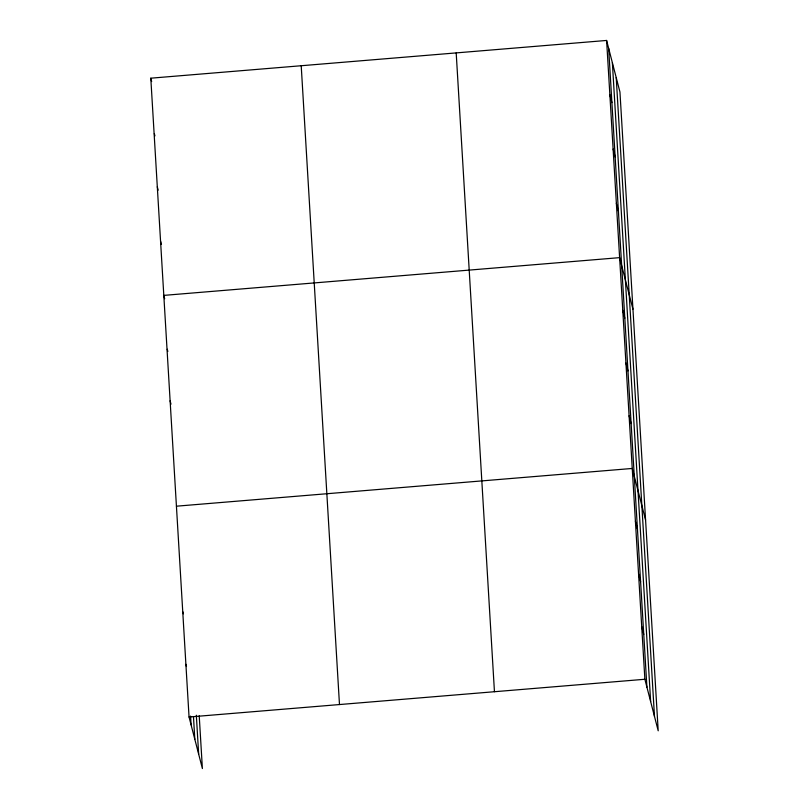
<?xml version="1.0" encoding="UTF-8"?>
<svg xmlns="http://www.w3.org/2000/svg" width="809" height="809" viewBox="0 0 809 809"><rect width="100%" height="100%" fill="white"/><g stroke="black" fill="none" stroke-linecap="round" stroke-linejoin="round"><path stroke-width="1.21" d="M199.226 715.844L202.392 768.55L189.053 717.007L150.798 78.19L606.608 40.45L619.947 91.993L658.202 730.81L644.874 679.267L606.608 40.45M176.433 506.191L632.254 468.451L645.582 520.005M189.053 717.007L644.874 679.267M609.865 94.754L611.897 102.622M613.121 149.048L615.153 156.926M616.367 203.352L618.41 211.22M632.951 309.19L619.623 257.646L163.802 295.386L164.672 298.764M622.778 310.353L624.811 318.22M625.933 363.049L627.976 370.927M629.089 415.755L631.131 423.623M635.409 521.158L637.441 529.035M638.564 573.854L640.597 581.732M641.719 626.56L643.752 634.438M150.798 78.19L151.667 81.567M154.337 133.616L154.923 135.861M157.3 186.788L158.17 190.166M160.546 241.092L161.426 244.46M167.251 349.215L167.837 351.46M170.112 400.789L170.992 404.166M182.743 611.604L183.33 613.849M185.898 664.3L186.485 666.555M616.215 77.583L654.481 716.4M612.373 62.738L650.638 701.555M608.651 48.328L646.917 687.134M456.195 52.909L494.451 691.715M301.211 65.731L339.477 704.548M196.334 715.237L198.66 754.14M193.472 716.703L194.817 739.295M190.57 716.096L191.096 724.874"/></g></svg>
